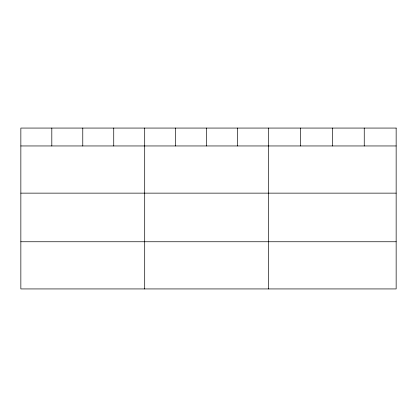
<?xml version="1.0" encoding="UTF-8"?>
<svg xmlns="http://www.w3.org/2000/svg" width="417" height="417" viewBox="0 0 417 417"><rect width="100%" height="100%" fill="white"/><g stroke="black" fill="none" stroke-linecap="round" stroke-linejoin="round"><path stroke-width="0.63" d="M20.85 145.955L396.15 145.955M20.85 193.139L396.15 193.139M20.85 241.751L396.15 241.751M364.249 128.066L364.249 145.955M332.349 128.066L332.349 145.955M300.448 128.066L300.448 145.955M268.548 128.066L268.548 288.934M237.586 128.066L237.586 145.955M206.623 128.066L206.623 145.955M175.661 128.066L175.661 145.955M144.699 128.066L144.699 288.934M113.737 128.066L113.737 145.955M82.775 128.066L82.775 145.955M51.812 128.066L51.812 145.955M396.15 128.066L20.85 128.066L20.85 288.934L396.15 288.934L396.15 128.066"/></g></svg>
